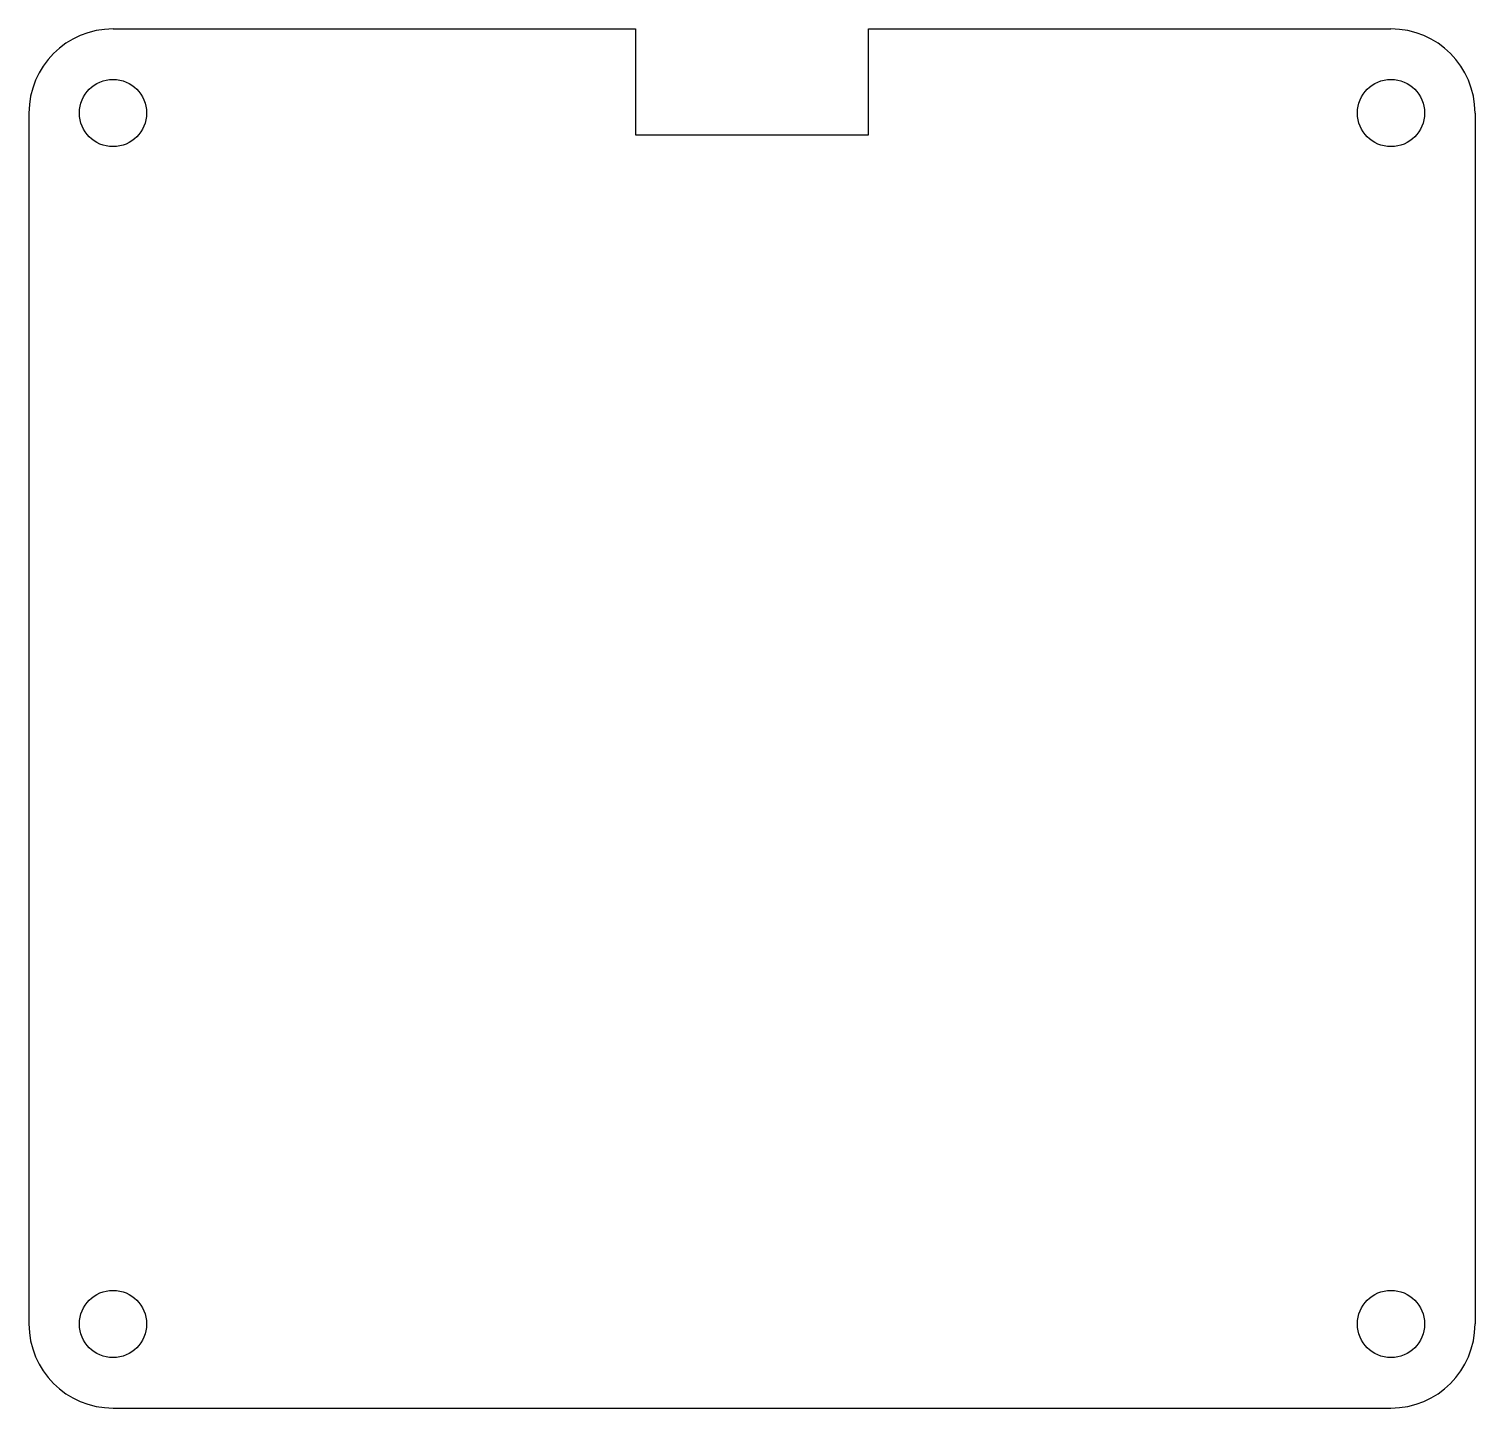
# Model space of a CAD drawing. Extents: x 0 to 68.3, y -65.1 to 0.
import ezdxf

# ---------------------------------------------------------------- set-up
doc = ezdxf.new("R2010")
doc.units = 0
doc.header["$MEASUREMENT"] = 0
doc.layers.add('MODELSKETCH_VISIBLE', color=7, linetype='CONTINUOUS')

msp = doc.modelspace()

# ---------------------------------------------------------------- linework, layer by layer
at = {"layer": 'MODELSKETCH_VISIBLE'}
for p, q in [((3.9688, 0), (28.6315, 0)), ((28.6315, 0), (28.6315, -5)), ((39.6315, -5), (39.6315, 0)), ((39.6315, 0), (64.2942, 0)), ((0, -3.9688), (0, -61.1192)), ((68.263, -3.9688), (68.263, -61.1192)), ((28.6315, -5), (39.6315, -5)), ((3.9688, -65.088), (64.2942, -65.088))]:
    msp.add_line(p, q, dxfattribs=at)
for centre in [(3.9688, -3.9688), (64.2942, -3.9688), (3.9688, -61.1192), (64.2942, -61.1192)]:
    msp.add_circle(centre, 1.5875, dxfattribs=at)
for centre, start, end in [((3.9688, -3.9688), 90, 180), ((64.2942, -3.9688), 0, 90), ((3.9688, -61.1192), 180, 270), ((64.2942, -61.1192), 270, 0)]:
    msp.add_arc(centre, 3.9688, start, end, dxfattribs=at)

doc.saveas('drawing.dxf')
